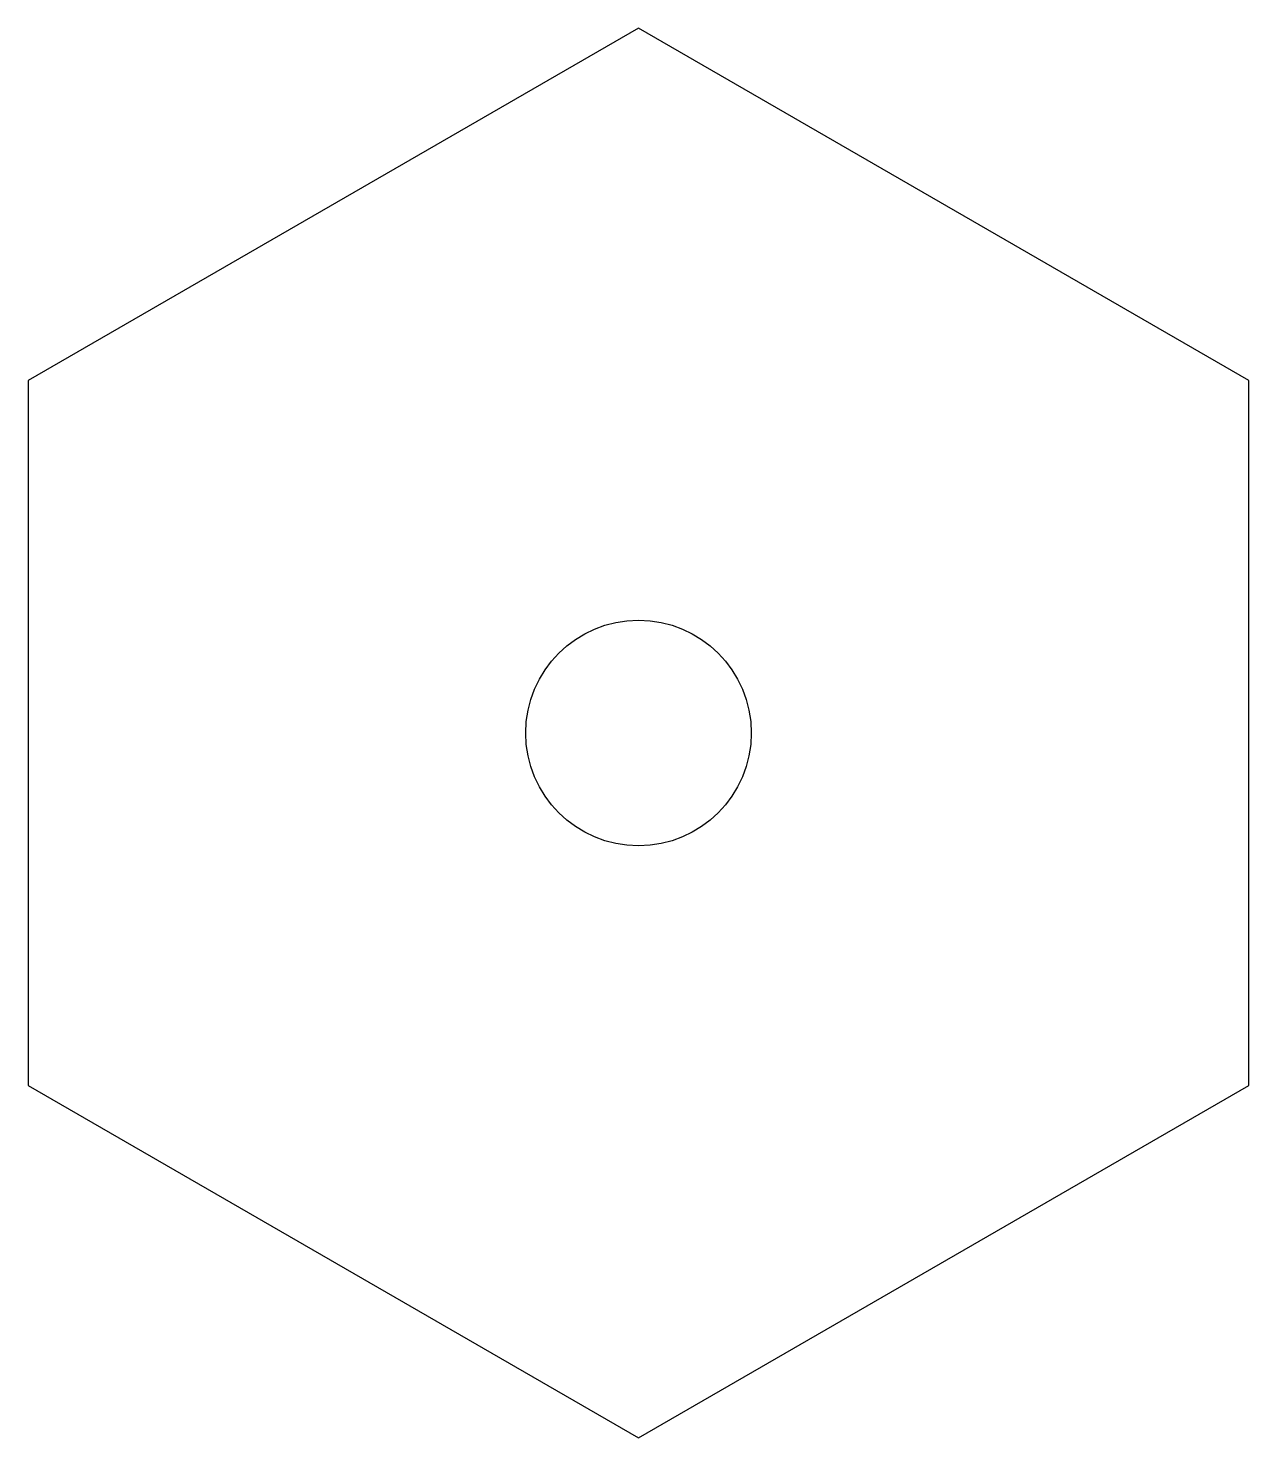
# Model space of a CAD drawing. Header units: millimetres. Extents: x -21.7 to 21.7, y -25 to 25.
import ezdxf

# ---------------------------------------------------------------- set-up
doc = ezdxf.new("R2010")
doc.units = ezdxf.units.MM

msp = doc.modelspace()

# ---------------------------------------------------------------- linework, layer by layer
at = {"color": 7, "linetype": 'Continuous', "lineweight": 25}
for p, q in [((0, 25), (-21.651, 12.5)), ((21.651, 12.5), (0, 25)), ((-21.651, 12.5), (-21.651, -12.5)), ((21.651, -12.5), (21.651, 12.5)), ((-21.651, -12.5), (0, -25)), ((0, -25), (21.651, -12.5))]:
    msp.add_line(p, q, dxfattribs=at)
msp.add_circle((0, 0), 4, dxfattribs=at)

doc.saveas('drawing.dxf')
